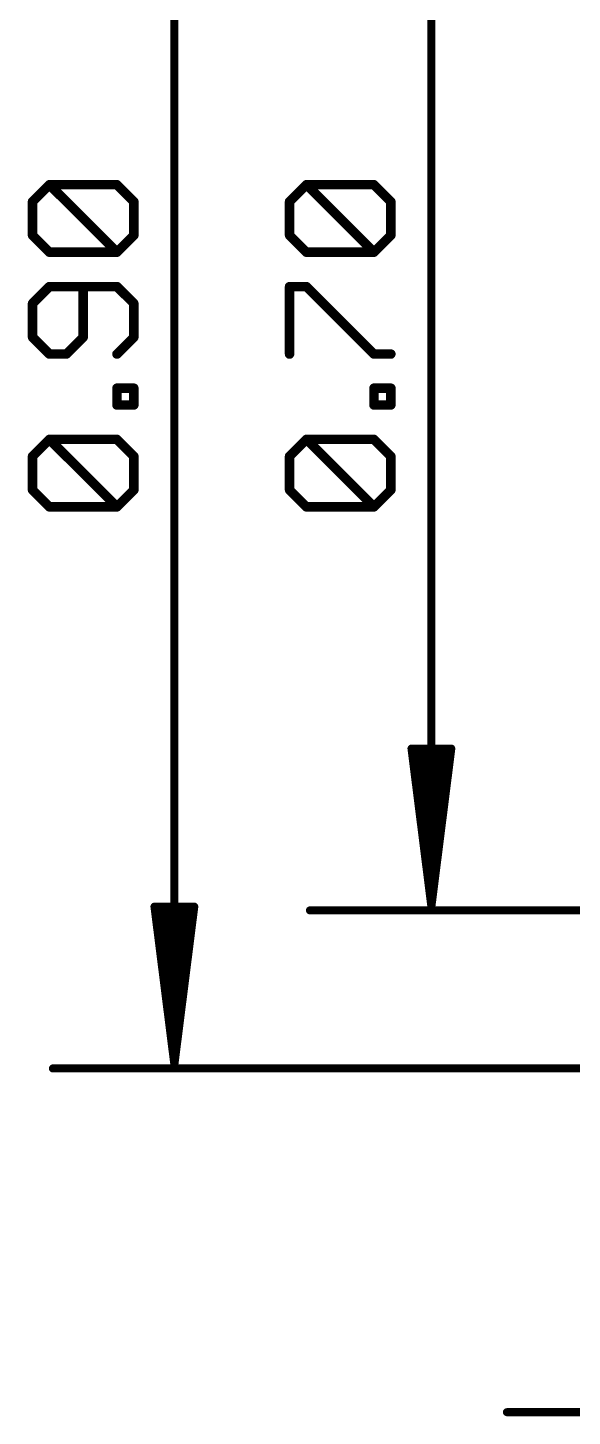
# Model space of a CAD drawing. Extents: x -12.9 to 57.5, y -7.5 to 35.5.
# Drawn here: x -12.89 to -4.15, y -5.59 to 16.72 of the extents above; entities that cross this region are included whole.
import ezdxf

# ---------------------------------------------------------------- set-up
doc = ezdxf.new("R2010")
doc.units = 0
doc.layers.add('47', color=253, linetype='CONTINUOUS')

msp = doc.modelspace()

# ---------------------------------------------------------------- linework, layer by layer
at = {"layer": '47'}
for points, const_width in [([(-10.541, 22.795), (-10.541, 0.065)], 0.13), ([(-6.4135, 20.255), (-6.4135, 2.605)], 0.13), ([(-12.8187, 13.9312), (-12.5475, 14.2024)], 0.1524), ([(-12.5475, 14.2024), (-11.4629, 14.2024)], 0.1524), ([(-11.4629, 13.1177), (-12.5475, 14.2024)], 0.1524), ([(-11.4629, 14.2024), (-11.1917, 13.9312)], 0.1524), ([(-8.6912, 13.9312), (-8.42, 14.2024)], 0.1524), ([(-8.42, 14.2024), (-7.3354, 14.2024)], 0.1524), ([(-7.3354, 13.1177), (-8.42, 14.2024)], 0.1524), ([(-7.3354, 14.2024), (-7.0642, 13.9312)], 0.1524), ([(-12.8187, 13.3889), (-12.8187, 13.9312)], 0.1524), ([(-11.1917, 13.9312), (-11.1917, 13.3889)], 0.1524), ([(-8.6912, 13.3889), (-8.6912, 13.9312)], 0.1524), ([(-7.0642, 13.9312), (-7.0642, 13.3889)], 0.1524), ([(-12.5475, 13.1177), (-12.8187, 13.3889)], 0.1524), ([(-11.1917, 13.3889), (-11.4629, 13.1177)], 0.1524), ([(-8.42, 13.1177), (-8.6912, 13.3889)], 0.1524), ([(-7.0642, 13.3889), (-7.3354, 13.1177)], 0.1524), ([(-11.4629, 13.1177), (-12.5475, 13.1177)], 0.1524), ([(-7.3354, 13.1177), (-8.42, 13.1177)], 0.1524), ([(-12.5475, 12.5652), (-12.8187, 12.294)], 0.1524), ([(-11.4629, 12.5652), (-12.5475, 12.5652)], 0.1524), ([(-12.0052, 11.7517), (-12.0052, 12.5652)], 0.1524), ([(-11.1917, 12.294), (-11.4629, 12.5652)], 0.1524), ([(-8.6912, 11.4805), (-8.6912, 12.5652)], 0.1524), ([(-8.6912, 12.5652), (-8.42, 12.5652)], 0.1524), ([(-8.42, 12.5652), (-7.3354, 11.4805)], 0.1524), ([(-12.8187, 12.294), (-12.8187, 11.7517)], 0.1524), ([(-11.1917, 11.7517), (-11.1917, 12.294)], 0.1524), ([(-12.8187, 11.7517), (-12.5475, 11.4805)], 0.1524), ([(-12.2764, 11.4805), (-12.0052, 11.7517)], 0.1524), ([(-11.4629, 11.4805), (-11.1917, 11.7517)], 0.1524), ([(-12.5475, 11.4805), (-12.2764, 11.4805)], 0.1524), ([(-7.3354, 11.4805), (-7.0642, 11.4805)], 0.1524), ([(-11.4629, 10.662), (-11.4629, 10.9331)], 0.1524), ([(-11.4629, 10.9331), (-11.1917, 10.9331)], 0.1524), ([(-11.1917, 10.9331), (-11.1917, 10.662)], 0.1524), ([(-7.3354, 10.662), (-7.3354, 10.9331)], 0.1524), ([(-7.3354, 10.9331), (-7.0642, 10.9331)], 0.1524), ([(-7.0642, 10.9331), (-7.0642, 10.662)], 0.1524), ([(-11.1917, 10.662), (-11.4629, 10.662)], 0.1524), ([(-7.0642, 10.662), (-7.3354, 10.662)], 0.1524), ([(-12.8187, 9.8383), (-12.5475, 10.1095)], 0.1524), ([(-12.5475, 10.1095), (-11.4629, 10.1095)], 0.1524), ([(-11.4629, 9.0248), (-12.5475, 10.1095)], 0.1524), ([(-11.4629, 10.1095), (-11.1917, 9.8383)], 0.1524), ([(-8.6912, 9.8383), (-8.42, 10.1095)], 0.1524), ([(-8.42, 10.1095), (-7.3354, 10.1095)], 0.1524), ([(-7.3354, 9.0248), (-8.42, 10.1095)], 0.1524), ([(-7.3354, 10.1095), (-7.0642, 9.8383)], 0.1524), ([(-12.8187, 9.296), (-12.8187, 9.8383)], 0.1524), ([(-11.1917, 9.8383), (-11.1917, 9.296)], 0.1524), ([(-8.6912, 9.296), (-8.6912, 9.8383)], 0.1524), ([(-7.0642, 9.8383), (-7.0642, 9.296)], 0.1524), ([(-12.5475, 9.0248), (-12.8187, 9.296)], 0.1524), ([(-11.1917, 9.296), (-11.4629, 9.0248)], 0.1524), ([(-8.42, 9.0248), (-8.6912, 9.296)], 0.1524), ([(-7.0642, 9.296), (-7.3354, 9.0248)], 0.1524), ([(-11.4629, 9.0248), (-12.5475, 9.0248)], 0.1524), ([(-7.3354, 9.0248), (-8.42, 9.0248)], 0.1524), ([(-6.4135, 2.605), (-6.7327, 5.14)], 0.13), ([(-6.7327, 5.14), (-6.0943, 5.14)], 0.13), ([(-6.4135, 2.605), (-6.6735, 5.14)], 0.13), ([(-6.4135, 2.605), (-6.5435, 5.14)], 0.13), ([(-6.0943, 5.14), (-6.4135, 2.605)], 0.13), ([(-6.2835, 5.14), (-6.4135, 2.605)], 0.13), ([(-6.1535, 5.14), (-6.4135, 2.605)], 0.13), ([(-10.541, 0.065), (-10.8602, 2.6)], 0.13), ([(-10.8602, 2.6), (-10.2218, 2.6)], 0.13), ([(-10.541, 0.065), (-10.801, 2.6)], 0.13), ([(-10.541, 0.065), (-10.671, 2.6)], 0.13), ([(-10.2218, 2.6), (-10.541, 0.065)], 0.13), ([(-10.411, 2.6), (-10.541, 0.065)], 0.13), ([(-10.281, 2.6), (-10.541, 0.065)], 0.13), ([(2.54, 2.54), (-8.3635, 2.54)], 0.13), ([(4.7625, 0), (-12.491, 0)], 0.13), ([(-0.065, -5.5245), (-5.2, -5.5245)], 0.13)]:
    msp.add_lwpolyline(points, dxfattribs=dict(at, const_width=const_width))
for points, const_width in [([(-12.5206, 14.2293, 1), (-12.5745, 14.1754)], 0.0762), ([(-12.5475, 14.2405, 1), (-12.5475, 14.1643)], 0.0762), ([(-12.5206, 14.1754, 1), (-12.5745, 14.2293)], 0.0762), ([(-11.4359, 14.2293, 1), (-11.4898, 14.1754)], 0.0762), ([(-11.4629, 14.1643, 1), (-11.4629, 14.2405)], 0.0762), ([(-8.3931, 14.2293, 1), (-8.447, 14.1754)], 0.0762), ([(-8.42, 14.2405, 1), (-8.42, 14.1643)], 0.0762), ([(-8.3931, 14.1754, 1), (-8.447, 14.2293)], 0.0762), ([(-7.3084, 14.2293, 1), (-7.3623, 14.1754)], 0.0762), ([(-7.3354, 14.1643, 1), (-7.3354, 14.2405)], 0.0762), ([(-12.7806, 13.9312, 1), (-12.8568, 13.9312)], 0.0762), ([(-12.8456, 13.9581, 1), (-12.7917, 13.9043)], 0.0762), ([(-11.1536, 13.9312, 1), (-11.2298, 13.9312)], 0.0762), ([(-11.2186, 13.9043, 1), (-11.1648, 13.9581)], 0.0762), ([(-8.6531, 13.9312, 1), (-8.7293, 13.9312)], 0.0762), ([(-8.7181, 13.9581, 1), (-8.6642, 13.9043)], 0.0762), ([(-7.0261, 13.9312, 1), (-7.1023, 13.9312)], 0.0762), ([(-7.0911, 13.9043, 1), (-7.0373, 13.9581)], 0.0762), ([(-12.7917, 13.4158, 1), (-12.8456, 13.3619)], 0.0762), ([(-12.8568, 13.3889, 1), (-12.7806, 13.3889)], 0.0762), ([(-11.2298, 13.3889, 1), (-11.1536, 13.3889)], 0.0762), ([(-11.1648, 13.3619, 1), (-11.2186, 13.4158)], 0.0762), ([(-8.6642, 13.4158, 1), (-8.7181, 13.3619)], 0.0762), ([(-8.7293, 13.3889, 1), (-8.6531, 13.3889)], 0.0762), ([(-7.1023, 13.3889, 1), (-7.0261, 13.3889)], 0.0762), ([(-7.0373, 13.3619, 1), (-7.0911, 13.4158)], 0.0762), ([(-12.5475, 13.1558, 1), (-12.5475, 13.0796)], 0.0762), ([(-12.5745, 13.0908, 1), (-12.5206, 13.1446)], 0.0762), ([(-11.4898, 13.1446, 1), (-11.4359, 13.0908)], 0.0762), ([(-11.4898, 13.0908, 1), (-11.4359, 13.1446)], 0.0762), ([(-11.4629, 13.0796, 1), (-11.4629, 13.1558)], 0.0762), ([(-8.42, 13.1558, 1), (-8.42, 13.0796)], 0.0762), ([(-8.447, 13.0908, 1), (-8.3931, 13.1446)], 0.0762), ([(-7.3623, 13.1446, 1), (-7.3084, 13.0908)], 0.0762), ([(-7.3623, 13.0908, 1), (-7.3084, 13.1446)], 0.0762), ([(-7.3354, 13.0796, 1), (-7.3354, 13.1558)], 0.0762), ([(-12.5475, 12.6033, 1), (-12.5475, 12.5271)], 0.0762), ([(-12.5206, 12.5383, 1), (-12.5745, 12.5921)], 0.0762), ([(-11.9671, 12.5652, 1), (-12.0433, 12.5652)], 0.0762), ([(-11.4359, 12.5921, 1), (-11.4898, 12.5383)], 0.0762), ([(-11.4629, 12.5271, 1), (-11.4629, 12.6033)], 0.0762), ([(-8.6531, 12.5652, 1), (-8.7293, 12.5652)], 0.0762), ([(-8.6912, 12.6033, 1), (-8.6912, 12.5271)], 0.0762), ([(-8.3931, 12.5921, 1), (-8.447, 12.5383)], 0.0762), ([(-8.42, 12.5271, 1), (-8.42, 12.6033)], 0.0762), ([(-12.7806, 12.294, 1), (-12.8568, 12.294)], 0.0762), ([(-12.8456, 12.321, 1), (-12.7917, 12.2671)], 0.0762), ([(-11.1536, 12.294, 1), (-11.2298, 12.294)], 0.0762), ([(-11.2186, 12.2671, 1), (-11.1648, 12.321)], 0.0762), ([(-12.7917, 11.7786, 1), (-12.8456, 11.7248)], 0.0762), ([(-11.9783, 11.7248, 1), (-12.0321, 11.7786)], 0.0762), ([(-11.1648, 11.7248, 1), (-11.2186, 11.7786)], 0.0762), ([(-12.8568, 11.7517, 1), (-12.7806, 11.7517)], 0.0762), ([(-12.0433, 11.7517, 1), (-11.9671, 11.7517)], 0.0762), ([(-11.2298, 11.7517, 1), (-11.1536, 11.7517)], 0.0762), ([(-12.5475, 11.5186, 1), (-12.5475, 11.4424)], 0.0762), ([(-12.5745, 11.4536, 1), (-12.5206, 11.5075)], 0.0762), ([(-12.3033, 11.5075, 1), (-12.2494, 11.4536)], 0.0762), ([(-12.2764, 11.4424, 1), (-12.2764, 11.5186)], 0.0762), ([(-11.4898, 11.5075, 1), (-11.4359, 11.4536)], 0.0762), ([(-8.7293, 11.4805, 1), (-8.6531, 11.4805)], 0.0762), ([(-7.3354, 11.5186, 1), (-7.3354, 11.4424)], 0.0762), ([(-7.3623, 11.4536, 1), (-7.3084, 11.5075)], 0.0762), ([(-7.0642, 11.4424, 1), (-7.0642, 11.5186)], 0.0762), ([(-11.4248, 10.9331, 1), (-11.501, 10.9331)], 0.0762), ([(-11.4629, 10.9712, 1), (-11.4629, 10.895)], 0.0762), ([(-11.1536, 10.9331, 1), (-11.2298, 10.9331)], 0.0762), ([(-11.1917, 10.895, 1), (-11.1917, 10.9712)], 0.0762), ([(-7.2973, 10.9331, 1), (-7.3735, 10.9331)], 0.0762), ([(-7.3354, 10.9712, 1), (-7.3354, 10.895)], 0.0762), ([(-7.0261, 10.9331, 1), (-7.1023, 10.9331)], 0.0762), ([(-7.0642, 10.895, 1), (-7.0642, 10.9712)], 0.0762), ([(-11.4629, 10.7001, 1), (-11.4629, 10.6239)], 0.0762), ([(-11.1917, 10.6239, 1), (-11.1917, 10.7001)], 0.0762), ([(-7.3354, 10.7001, 1), (-7.3354, 10.6239)], 0.0762), ([(-7.0642, 10.6239, 1), (-7.0642, 10.7001)], 0.0762), ([(-11.501, 10.662, 1), (-11.4248, 10.662)], 0.0762), ([(-11.2298, 10.662, 1), (-11.1536, 10.662)], 0.0762), ([(-7.3735, 10.662, 1), (-7.2973, 10.662)], 0.0762), ([(-7.1023, 10.662, 1), (-7.0261, 10.662)], 0.0762), ([(-12.5206, 10.1364, 1), (-12.5745, 10.0825)], 0.0762), ([(-12.5475, 10.1476, 1), (-12.5475, 10.0714)], 0.0762), ([(-12.5206, 10.0825, 1), (-12.5745, 10.1364)], 0.0762), ([(-11.4359, 10.1364, 1), (-11.4898, 10.0825)], 0.0762), ([(-11.4629, 10.0714, 1), (-11.4629, 10.1476)], 0.0762), ([(-8.3931, 10.1364, 1), (-8.447, 10.0825)], 0.0762), ([(-8.42, 10.1476, 1), (-8.42, 10.0714)], 0.0762), ([(-8.3931, 10.0825, 1), (-8.447, 10.1364)], 0.0762), ([(-7.3084, 10.1364, 1), (-7.3623, 10.0825)], 0.0762), ([(-7.3354, 10.0714, 1), (-7.3354, 10.1476)], 0.0762), ([(-12.7806, 9.8383, 1), (-12.8568, 9.8383)], 0.0762), ([(-12.8456, 9.8652, 1), (-12.7917, 9.8114)], 0.0762), ([(-11.1536, 9.8383, 1), (-11.2298, 9.8383)], 0.0762), ([(-11.2186, 9.8114, 1), (-11.1648, 9.8652)], 0.0762), ([(-8.6531, 9.8383, 1), (-8.7293, 9.8383)], 0.0762), ([(-8.7181, 9.8652, 1), (-8.6642, 9.8114)], 0.0762), ([(-7.0261, 9.8383, 1), (-7.1023, 9.8383)], 0.0762), ([(-7.0911, 9.8114, 1), (-7.0373, 9.8652)], 0.0762), ([(-12.7917, 9.3229, 1), (-12.8456, 9.269)], 0.0762), ([(-11.1648, 9.269, 1), (-11.2186, 9.3229)], 0.0762), ([(-8.6642, 9.3229, 1), (-8.7181, 9.269)], 0.0762), ([(-7.0373, 9.269, 1), (-7.0911, 9.3229)], 0.0762), ([(-12.8568, 9.296, 1), (-12.7806, 9.296)], 0.0762), ([(-11.2298, 9.296, 1), (-11.1536, 9.296)], 0.0762), ([(-8.7293, 9.296, 1), (-8.6531, 9.296)], 0.0762), ([(-7.1023, 9.296, 1), (-7.0261, 9.296)], 0.0762), ([(-12.5475, 9.0629, 1), (-12.5475, 8.9867)], 0.0762), ([(-12.5745, 8.9979, 1), (-12.5206, 9.0518)], 0.0762), ([(-11.4898, 9.0518, 1), (-11.4359, 8.9979)], 0.0762), ([(-11.4898, 8.9979, 1), (-11.4359, 9.0518)], 0.0762), ([(-11.4629, 8.9867, 1), (-11.4629, 9.0629)], 0.0762), ([(-8.42, 9.0629, 1), (-8.42, 8.9867)], 0.0762), ([(-8.447, 8.9979, 1), (-8.3931, 9.0518)], 0.0762), ([(-7.3623, 9.0518, 1), (-7.3084, 8.9979)], 0.0762), ([(-7.3623, 8.9979, 1), (-7.3084, 9.0518)], 0.0762), ([(-7.3354, 8.9867, 1), (-7.3354, 9.0629)], 0.0762), ([(-6.7005, 5.1441, 1), (-6.765, 5.1359)], 0.065), ([(-6.7327, 5.1725, 1), (-6.7327, 5.1075)], 0.065), ([(-6.6412, 5.1433, 1), (-6.7058, 5.1367)], 0.065), ([(-6.511, 5.1417, 1), (-6.576, 5.1383)], 0.065), ([(-6.251, 5.1383, 1), (-6.316, 5.1417)], 0.065), ([(-6.1212, 5.1367, 1), (-6.1858, 5.1433)], 0.065), ([(-6.062, 5.1359, 1), (-6.1265, 5.1441)], 0.065), ([(-6.0943, 5.1075, 1), (-6.0943, 5.1725)], 0.065), ([(-10.828, 2.6041, 1), (-10.8925, 2.5959)], 0.065), ([(-10.8602, 2.6325, 1), (-10.8602, 2.5675)], 0.065), ([(-10.7687, 2.6033, 1), (-10.8333, 2.5967)], 0.065), ([(-10.6385, 2.6017, 1), (-10.7035, 2.5983)], 0.065), ([(-10.3785, 2.5983, 1), (-10.4435, 2.6017)], 0.065), ([(-10.2487, 2.5967, 1), (-10.3133, 2.6033)], 0.065), ([(-10.1895, 2.5959, 1), (-10.254, 2.6041)], 0.065), ([(-10.2218, 2.5675, 1), (-10.2218, 2.6325)], 0.065), ([(-8.3635, 2.5725, 1), (-8.3635, 2.5075)], 0.065), ([(-6.4457, 2.6091, 1), (-6.3813, 2.6009)], 0.065), ([(-6.4458, 2.6083, 1), (-6.3812, 2.6017)], 0.065), ([(-6.446, 2.6033, 1), (-6.381, 2.6067)], 0.065), ([(-6.446, 2.6067, 1), (-6.381, 2.6033)], 0.065), ([(-6.446, 2.605, 1), (-6.381, 2.605)], 0.065), ([(-6.4458, 2.6017, 1), (-6.3812, 2.6083)], 0.065), ([(-6.4457, 2.6009, 1), (-6.3813, 2.6091)], 0.065), ([(-12.491, 0.0325, 1), (-12.491, -0.0325)], 0.065), ([(-10.5732, 0.0691, 1), (-10.5088, 0.0609)], 0.065), ([(-10.5733, 0.0683, 1), (-10.5087, 0.0617)], 0.065), ([(-10.5735, 0.0633, 1), (-10.5085, 0.0667)], 0.065), ([(-10.5735, 0.0667, 1), (-10.5085, 0.0633)], 0.065), ([(-10.5735, 0.065, 1), (-10.5085, 0.065)], 0.065), ([(-10.5733, 0.0617, 1), (-10.5087, 0.0683)], 0.065), ([(-10.5732, 0.0609, 1), (-10.5088, 0.0691)], 0.065), ([(-5.2, -5.492, 1), (-5.2, -5.557)], 0.065)]:
    msp.add_lwpolyline(points, format="xyb", dxfattribs=dict(at, const_width=const_width))

doc.saveas('drawing.dxf')
